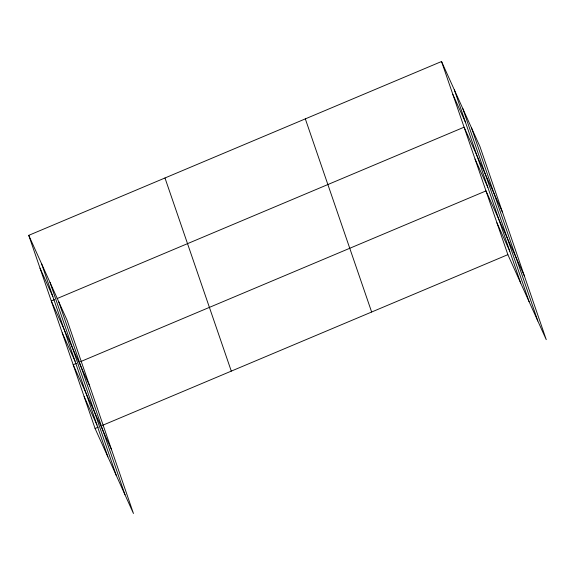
<?xml version="1.0" encoding="UTF-8"?>
<svg xmlns="http://www.w3.org/2000/svg" width="575" height="575" viewBox="0 0 575 575"><rect width="100%" height="100%" fill="white"/><g stroke="black" fill="none" stroke-linecap="round" stroke-linejoin="round"><path stroke-width="0.86" d="M28.75 235.34L67.131 320.347L133.458 513.489L95.076 428.483L28.75 235.34L441.543 61.511L479.924 146.517L546.25 339.66L507.869 254.653L441.543 61.511M54.582 299.625L51.297 301.012L89.686 386.019M57.047 298.59L464.097 127.183L502.478 212.189M76.468 363.364L73.19 364.744L111.572 449.751M80.572 361.632L485.983 190.914L524.364 275.921M95.076 428.483L98.354 427.096M102.458 425.371L507.869 254.653M452.82 94.343L465.635 122.727M475.036 159.045L487.852 187.428M496.922 222.784L509.738 251.16M40.027 268.173L52.835 296.556M62.244 332.875L75.059 361.258M84.13 396.613L96.945 424.99M471.486 127.83L537.812 320.972M462.796 108.582L529.122 301.717M454.358 89.894L520.684 283.029M305.325 118.874L371.644 312.017M164.975 177.977L231.294 371.119M58.693 301.659L125.019 494.802M50.003 282.404L116.323 475.547M41.565 263.717L107.884 456.859"/></g></svg>
